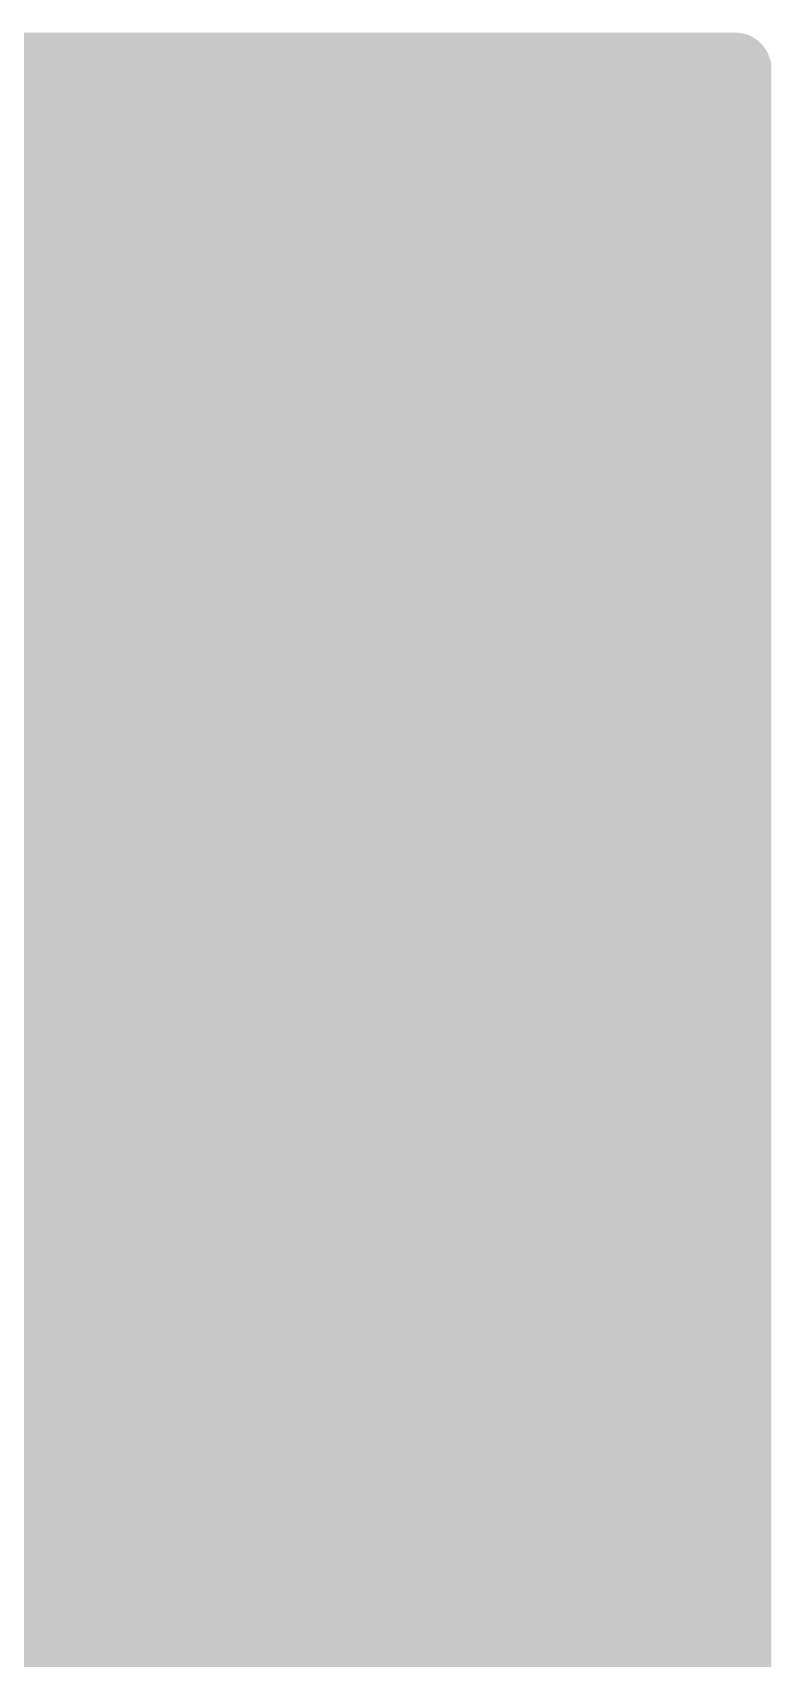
# Model space of a CAD drawing. Extents: x -74 to 33, y -13 to 31.
# Drawn here: x 19.15 to 21.72, y 24.96 to 30.61 of the extents above; entities that cross this region are included whole.
import ezdxf

# ---------------------------------------------------------------- set-up
doc = ezdxf.new("R2010")
doc.units = 0
for name, color, linetype in [('1', 12, 'CONTINUOUS'), ('16', 132, 'CONTINUOUS'), ('17', 110, 'CONTINUOUS'), ('20', 53, 'CONTINUOUS'), ('29', 253, 'CONTINUOUS'), ('30', 253, 'CONTINUOUS'), ('31', 253, 'CONTINUOUS'), ('42', 132, 'CONTINUOUS')]:
    doc.layers.add(name, color=color, linetype=linetype)

# ---------------------------------------------------------------- blocks, each defined once
blk = doc.blocks.new('ROUNDP')
at = {"const_width": 0.5}
blk.add_lwpolyline([(0, -0.25, 1), (0, 0.25, 1), (0, -0.25)], format="xyb", dxfattribs=at)
blk = doc.blocks.new('RECT')
blk.add_solid([(-0.5, -0.5), (0.5, -0.5), (-0.5, 0.5), (0.5, 0.5)])

msp = doc.modelspace()

# ---------------------------------------------------------------- linework, layer by layer
at = {"layer": '1'}
for points, const_width in [([(21.59, 30.48), (8.128, 30.48)], 0.254), ([(21.59, 15.24), (21.59, 30.48)], 0.254), ([(19.0702, 29.3416), (19.2833, 29.1101)], 0.127), ([(16.3687, 29.21), (19.1913, 29.21)], 0.127), ([(19.2833, 29.1101), (19.4554, 28.8467)], 0.127), ([(16.259, 29.083), (19.301, 29.083)], 0.127), ([(16.176, 28.956), (19.384, 28.956)], 0.127), ([(16.0968, 28.829), (19.4632, 28.829)], 0.127), ([(19.4554, 28.8467), (19.5818, 28.5586)], 0.127), ([(16.0411, 28.702), (19.5189, 28.702)], 0.127), ([(15.9854, 28.575), (19.5746, 28.575)], 0.127), ([(19.5818, 28.5586), (19.659, 28.2536)], 0.127), ([(15.9502, 28.448), (19.6098, 28.448)], 0.127), ([(15.9181, 28.321), (19.6419, 28.321)], 0.127), ([(19.659, 28.2536), (19.685, 27.94)], 0.127), ([(15.896, 28.194), (19.664, 28.194)], 0.127), ([(15.8855, 28.067), (19.6745, 28.067)], 0.127), ([(15.875, 27.94), (19.685, 27.94)], 0.127), ([(19.685, 27.94), (19.685, 22.86)], 0.127), ([(15.875, 27.813), (19.685, 27.813)], 0.127), ([(15.875, 27.686), (19.685, 27.686)], 0.127), ([(15.875, 27.559), (19.685, 27.559)], 0.127), ([(15.875, 27.432), (19.685, 27.432)], 0.127), ([(15.875, 27.305), (19.685, 27.305)], 0.127), ([(15.875, 27.178), (19.685, 27.178)], 0.127), ([(15.875, 27.051), (19.685, 27.051)], 0.127), ([(15.875, 26.924), (19.685, 26.924)], 0.127), ([(15.875, 26.797), (19.685, 26.797)], 0.127), ([(15.875, 26.67), (19.685, 26.67)], 0.127), ([(15.875, 26.543), (19.685, 26.543)], 0.127), ([(15.875, 26.416), (19.685, 26.416)], 0.127), ([(15.875, 26.289), (19.685, 26.289)], 0.127), ([(15.875, 26.162), (19.685, 26.162)], 0.127), ([(15.875, 26.035), (19.685, 26.035)], 0.127), ([(15.875, 25.908), (19.685, 25.908)], 0.127), ([(15.875, 25.781), (19.685, 25.781)], 0.127), ([(15.875, 25.654), (19.685, 25.654)], 0.127), ([(15.875, 25.527), (19.685, 25.527)], 0.127), ([(15.875, 25.4), (19.685, 25.4)], 0.127), ([(15.875, 25.273), (19.685, 25.273)], 0.127), ([(15.875, 25.146), (19.685, 25.146)], 0.127), ([(15.875, 25.019), (19.685, 25.019)], 0.127), ([(15.875, 24.892), (19.685, 24.892)], 0.127)]:
    msp.add_lwpolyline(points, dxfattribs=dict(at, const_width=const_width))
for points, const_width in [([(21.6535, 30.48, 1), (21.5265, 30.48)], 0.127), ([(21.59, 30.4165, 1), (21.59, 30.5435)], 0.127), ([(19.1913, 29.1783, 1), (19.1913, 29.2417)], 0.0635), ([(19.3099, 29.1274, 1), (19.2567, 29.0927)], 0.0635), ([(19.26, 29.0886, 1), (19.3067, 29.1316)], 0.0635), ([(19.301, 29.0513, 1), (19.301, 29.1148)], 0.0635), ([(19.384, 28.9243, 1), (19.384, 28.9878)], 0.0635), ([(19.4845, 28.8594, 1), (19.4263, 28.8339)], 0.0635), ([(19.4288, 28.8293, 1), (19.482, 28.864)], 0.0635), ([(19.4632, 28.7973, 1), (19.4632, 28.8607)], 0.0635), ([(19.5189, 28.6703, 1), (19.5189, 28.7338)], 0.0635), ([(19.6126, 28.5663, 1), (19.551, 28.5508)], 0.0635), ([(19.5527, 28.5458, 1), (19.6109, 28.5713)], 0.0635), ([(19.5746, 28.5433, 1), (19.5746, 28.6068)], 0.0635), ([(19.6098, 28.4163, 1), (19.6098, 28.4797)], 0.0635), ([(19.6419, 28.2893, 1), (19.6419, 28.3528)], 0.0635), ([(19.6907, 28.2562, 1), (19.6274, 28.2509)], 0.0635), ([(19.6282, 28.2458, 1), (19.6898, 28.2613)], 0.0635), ([(19.664, 28.1623, 1), (19.664, 28.2258)], 0.0635), ([(19.6745, 28.0353, 1), (19.6745, 28.0987)], 0.0635), ([(19.7168, 27.94, 1), (19.6533, 27.94)], 0.0635), ([(19.685, 27.9083, 1), (19.685, 27.9718)], 0.0635), ([(19.6534, 27.9374, 1), (19.7166, 27.9426)], 0.0635), ([(19.685, 27.7813, 1), (19.685, 27.8448)], 0.0635), ([(19.685, 27.6543, 1), (19.685, 27.7177)], 0.0635), ([(19.685, 27.5273, 1), (19.685, 27.5907)], 0.0635), ([(19.685, 27.4003, 1), (19.685, 27.4638)], 0.0635), ([(19.685, 27.2733, 1), (19.685, 27.3367)], 0.0635), ([(19.685, 27.1463, 1), (19.685, 27.2097)], 0.0635), ([(19.685, 27.0193, 1), (19.685, 27.0828)], 0.0635), ([(19.685, 26.8923, 1), (19.685, 26.9558)], 0.0635), ([(19.685, 26.7653, 1), (19.685, 26.8287)], 0.0635), ([(19.685, 26.6383, 1), (19.685, 26.7018)], 0.0635), ([(19.685, 26.5113, 1), (19.685, 26.5748)], 0.0635), ([(19.685, 26.3843, 1), (19.685, 26.4477)], 0.0635), ([(19.685, 26.2573, 1), (19.685, 26.3208)], 0.0635), ([(19.685, 26.1303, 1), (19.685, 26.1938)], 0.0635), ([(19.685, 26.0033, 1), (19.685, 26.0667)], 0.0635), ([(19.685, 25.8763, 1), (19.685, 25.9398)], 0.0635), ([(19.685, 25.7493, 1), (19.685, 25.8128)], 0.0635), ([(19.685, 25.6223, 1), (19.685, 25.6857)], 0.0635), ([(19.685, 25.4953, 1), (19.685, 25.5587)], 0.0635), ([(19.685, 25.3683, 1), (19.685, 25.4318)], 0.0635), ([(19.685, 25.2413, 1), (19.685, 25.3047)], 0.0635), ([(19.685, 25.1143, 1), (19.685, 25.1777)], 0.0635), ([(19.685, 24.9873, 1), (19.685, 25.0508)], 0.0635)]:
    msp.add_lwpolyline(points, format="xyb", dxfattribs=dict(at, const_width=const_width))
at = {"layer": '16'}
for points, const_width in [([(0, 30.48), (21.59, 30.48)], 0.192), ([(21.59, 30.48), (21.59, 0)], 0.192), ([(19.0702, 29.3416), (19.2833, 29.1101)], 0.127), ([(16.3687, 29.21), (19.1913, 29.21)], 0.127), ([(19.2833, 29.1101), (19.4554, 28.8467)], 0.127), ([(16.259, 29.083), (19.301, 29.083)], 0.127), ([(16.176, 28.956), (19.384, 28.956)], 0.127), ([(16.0968, 28.829), (19.4632, 28.829)], 0.127), ([(19.4554, 28.8467), (19.5818, 28.5586)], 0.127), ([(16.0411, 28.702), (19.5189, 28.702)], 0.127), ([(15.9854, 28.575), (19.5746, 28.575)], 0.127), ([(19.5818, 28.5586), (19.659, 28.2536)], 0.127), ([(15.9502, 28.448), (19.6098, 28.448)], 0.127), ([(15.9181, 28.321), (19.6419, 28.321)], 0.127), ([(19.659, 28.2536), (19.685, 27.94)], 0.127), ([(15.896, 28.194), (19.664, 28.194)], 0.127), ([(15.8855, 28.067), (19.6745, 28.067)], 0.127), ([(15.875, 27.94), (19.685, 27.94)], 0.127), ([(19.685, 27.94), (19.685, 22.86)], 0.127), ([(15.875, 27.813), (19.685, 27.813)], 0.127), ([(15.875, 27.686), (19.685, 27.686)], 0.127), ([(15.875, 27.559), (19.685, 27.559)], 0.127), ([(15.875, 27.432), (19.685, 27.432)], 0.127), ([(15.875, 27.305), (19.685, 27.305)], 0.127), ([(15.875, 27.178), (19.685, 27.178)], 0.127), ([(15.875, 27.051), (19.685, 27.051)], 0.127), ([(15.875, 26.924), (19.685, 26.924)], 0.127), ([(15.875, 26.797), (19.685, 26.797)], 0.127), ([(15.875, 26.67), (19.685, 26.67)], 0.127), ([(15.875, 26.543), (19.685, 26.543)], 0.127), ([(15.875, 26.416), (19.685, 26.416)], 0.127), ([(15.875, 26.289), (19.685, 26.289)], 0.127), ([(15.875, 26.162), (19.685, 26.162)], 0.127), ([(15.875, 26.035), (19.685, 26.035)], 0.127), ([(15.875, 25.908), (19.685, 25.908)], 0.127), ([(15.875, 25.781), (19.685, 25.781)], 0.127), ([(15.875, 25.654), (19.685, 25.654)], 0.127), ([(15.875, 25.527), (19.685, 25.527)], 0.127), ([(15.875, 25.4), (19.685, 25.4)], 0.127), ([(15.875, 25.273), (19.685, 25.273)], 0.127), ([(15.875, 25.146), (19.685, 25.146)], 0.127), ([(15.875, 25.019), (19.685, 25.019)], 0.127), ([(15.875, 24.892), (19.685, 24.892)], 0.127)]:
    msp.add_lwpolyline(points, dxfattribs=dict(at, const_width=const_width))
for points, const_width in [([(21.638, 30.48, 1), (21.542, 30.48)], 0.096), ([(21.59, 30.432, 1), (21.59, 30.528)], 0.096), ([(19.1913, 29.1783, 1), (19.1913, 29.2417)], 0.0635), ([(19.3099, 29.1274, 1), (19.2567, 29.0927)], 0.0635), ([(19.26, 29.0886, 1), (19.3067, 29.1316)], 0.0635), ([(19.301, 29.0513, 1), (19.301, 29.1148)], 0.0635), ([(19.384, 28.9243, 1), (19.384, 28.9878)], 0.0635), ([(19.4845, 28.8594, 1), (19.4263, 28.8339)], 0.0635), ([(19.4288, 28.8293, 1), (19.482, 28.864)], 0.0635), ([(19.4632, 28.7973, 1), (19.4632, 28.8607)], 0.0635), ([(19.5189, 28.6703, 1), (19.5189, 28.7338)], 0.0635), ([(19.6126, 28.5663, 1), (19.551, 28.5508)], 0.0635), ([(19.5527, 28.5458, 1), (19.6109, 28.5713)], 0.0635), ([(19.5746, 28.5433, 1), (19.5746, 28.6068)], 0.0635), ([(19.6098, 28.4163, 1), (19.6098, 28.4797)], 0.0635), ([(19.6419, 28.2893, 1), (19.6419, 28.3528)], 0.0635), ([(19.6907, 28.2562, 1), (19.6274, 28.2509)], 0.0635), ([(19.6282, 28.2458, 1), (19.6898, 28.2613)], 0.0635), ([(19.664, 28.1623, 1), (19.664, 28.2258)], 0.0635), ([(19.6745, 28.0353, 1), (19.6745, 28.0987)], 0.0635), ([(19.7168, 27.94, 1), (19.6533, 27.94)], 0.0635), ([(19.685, 27.9083, 1), (19.685, 27.9718)], 0.0635), ([(19.6534, 27.9374, 1), (19.7166, 27.9426)], 0.0635), ([(19.685, 27.7813, 1), (19.685, 27.8448)], 0.0635), ([(19.685, 27.6543, 1), (19.685, 27.7177)], 0.0635), ([(19.685, 27.5273, 1), (19.685, 27.5907)], 0.0635), ([(19.685, 27.4003, 1), (19.685, 27.4638)], 0.0635), ([(19.685, 27.2733, 1), (19.685, 27.3367)], 0.0635), ([(19.685, 27.1463, 1), (19.685, 27.2097)], 0.0635), ([(19.685, 27.0193, 1), (19.685, 27.0828)], 0.0635), ([(19.685, 26.8923, 1), (19.685, 26.9558)], 0.0635), ([(19.685, 26.7653, 1), (19.685, 26.8287)], 0.0635), ([(19.685, 26.6383, 1), (19.685, 26.7018)], 0.0635), ([(19.685, 26.5113, 1), (19.685, 26.5748)], 0.0635), ([(19.685, 26.3843, 1), (19.685, 26.4477)], 0.0635), ([(19.685, 26.2573, 1), (19.685, 26.3208)], 0.0635), ([(19.685, 26.1303, 1), (19.685, 26.1938)], 0.0635), ([(19.685, 26.0033, 1), (19.685, 26.0667)], 0.0635), ([(19.685, 25.8763, 1), (19.685, 25.9398)], 0.0635), ([(19.685, 25.7493, 1), (19.685, 25.8128)], 0.0635), ([(19.685, 25.6223, 1), (19.685, 25.6857)], 0.0635), ([(19.685, 25.4953, 1), (19.685, 25.5587)], 0.0635), ([(19.685, 25.3683, 1), (19.685, 25.4318)], 0.0635), ([(19.685, 25.2413, 1), (19.685, 25.3047)], 0.0635), ([(19.685, 25.1143, 1), (19.685, 25.1777)], 0.0635), ([(19.685, 24.9873, 1), (19.685, 25.0508)], 0.0635)]:
    msp.add_lwpolyline(points, format="xyb", dxfattribs=dict(at, const_width=const_width))
at = {"layer": '20', "const_width": 0.254}
for points in [[(1.27, 30.48), (20.32, 30.48)], [(21.59, 29.21), (21.59, 1.27)]]:
    msp.add_lwpolyline(points, dxfattribs=at)
at = {"layer": '20'}
for points, const_width in [([(21.59, 29.21, 0.4142), (20.32, 30.48)], 0.254), ([(20.32, 30.5435, 1), (20.32, 30.4165)], 0.127), ([(20.32, 30.4165, 1), (20.32, 30.5435)], 0.127), ([(21.6535, 29.21, 1), (21.5265, 29.21)], 0.127), ([(21.5265, 29.21, 1), (21.6535, 29.21)], 0.127)]:
    msp.add_lwpolyline(points, format="xyb", dxfattribs=dict(at, const_width=const_width))
at = {"layer": '29', "const_width": 0.127}
for points in [[(19.0702, 29.3416), (19.2833, 29.1101)], [(16.3687, 29.21), (19.1913, 29.21)], [(19.2833, 29.1101), (19.4554, 28.8467)], [(16.259, 29.083), (19.301, 29.083)], [(16.176, 28.956), (19.384, 28.956)], [(16.0968, 28.829), (19.4632, 28.829)], [(19.4554, 28.8467), (19.5818, 28.5586)], [(16.0411, 28.702), (19.5189, 28.702)], [(15.9854, 28.575), (19.5746, 28.575)], [(19.5818, 28.5586), (19.659, 28.2536)], [(15.9502, 28.448), (19.6098, 28.448)], [(15.9181, 28.321), (19.6419, 28.321)], [(19.659, 28.2536), (19.685, 27.94)], [(15.896, 28.194), (19.664, 28.194)], [(15.8855, 28.067), (19.6745, 28.067)], [(15.875, 27.94), (19.685, 27.94)], [(19.685, 27.94), (19.685, 22.86)], [(15.875, 27.813), (19.685, 27.813)], [(15.875, 27.686), (19.685, 27.686)], [(15.875, 27.559), (19.685, 27.559)], [(15.875, 27.432), (19.685, 27.432)], [(15.875, 27.305), (19.685, 27.305)], [(15.875, 27.178), (19.685, 27.178)], [(15.875, 27.051), (19.685, 27.051)], [(15.875, 26.924), (19.685, 26.924)], [(15.875, 26.797), (19.685, 26.797)], [(15.875, 26.67), (19.685, 26.67)], [(15.875, 26.543), (19.685, 26.543)], [(15.875, 26.416), (19.685, 26.416)], [(15.875, 26.289), (19.685, 26.289)], [(15.875, 26.162), (19.685, 26.162)], [(15.875, 26.035), (19.685, 26.035)], [(15.875, 25.908), (19.685, 25.908)], [(15.875, 25.781), (19.685, 25.781)], [(15.875, 25.654), (19.685, 25.654)], [(15.875, 25.527), (19.685, 25.527)], [(15.875, 25.4), (19.685, 25.4)], [(15.875, 25.273), (19.685, 25.273)], [(15.875, 25.146), (19.685, 25.146)], [(15.875, 25.019), (19.685, 25.019)], [(15.875, 24.892), (19.685, 24.892)]]:
    msp.add_lwpolyline(points, dxfattribs=at)
at = {"layer": '29', "const_width": 0.0635}
for points in [[(19.1913, 29.1783, 1), (19.1913, 29.2417)], [(19.3099, 29.1274, 1), (19.2567, 29.0927)], [(19.26, 29.0886, 1), (19.3067, 29.1316)], [(19.301, 29.0513, 1), (19.301, 29.1148)], [(19.384, 28.9243, 1), (19.384, 28.9878)], [(19.4845, 28.8594, 1), (19.4263, 28.8339)], [(19.4288, 28.8293, 1), (19.482, 28.864)], [(19.4632, 28.7973, 1), (19.4632, 28.8607)], [(19.5189, 28.6703, 1), (19.5189, 28.7338)], [(19.6126, 28.5663, 1), (19.551, 28.5508)], [(19.5527, 28.5458, 1), (19.6109, 28.5713)], [(19.5746, 28.5433, 1), (19.5746, 28.6068)], [(19.6098, 28.4163, 1), (19.6098, 28.4797)], [(19.6419, 28.2893, 1), (19.6419, 28.3528)], [(19.6907, 28.2562, 1), (19.6274, 28.2509)], [(19.6282, 28.2458, 1), (19.6898, 28.2613)], [(19.664, 28.1623, 1), (19.664, 28.2258)], [(19.6745, 28.0353, 1), (19.6745, 28.0987)], [(19.7168, 27.94, 1), (19.6533, 27.94)], [(19.685, 27.9083, 1), (19.685, 27.9718)], [(19.6534, 27.9374, 1), (19.7166, 27.9426)], [(19.685, 27.7813, 1), (19.685, 27.8448)], [(19.685, 27.6543, 1), (19.685, 27.7177)], [(19.685, 27.5273, 1), (19.685, 27.5907)], [(19.685, 27.4003, 1), (19.685, 27.4638)], [(19.685, 27.2733, 1), (19.685, 27.3367)], [(19.685, 27.1463, 1), (19.685, 27.2097)], [(19.685, 27.0193, 1), (19.685, 27.0828)], [(19.685, 26.8923, 1), (19.685, 26.9558)], [(19.685, 26.7653, 1), (19.685, 26.8287)], [(19.685, 26.6383, 1), (19.685, 26.7018)], [(19.685, 26.5113, 1), (19.685, 26.5748)], [(19.685, 26.3843, 1), (19.685, 26.4477)], [(19.685, 26.2573, 1), (19.685, 26.3208)], [(19.685, 26.1303, 1), (19.685, 26.1938)], [(19.685, 26.0033, 1), (19.685, 26.0667)], [(19.685, 25.8763, 1), (19.685, 25.9398)], [(19.685, 25.7493, 1), (19.685, 25.8128)], [(19.685, 25.6223, 1), (19.685, 25.6857)], [(19.685, 25.4953, 1), (19.685, 25.5587)], [(19.685, 25.3683, 1), (19.685, 25.4318)], [(19.685, 25.2413, 1), (19.685, 25.3047)], [(19.685, 25.1143, 1), (19.685, 25.1777)], [(19.685, 24.9873, 1), (19.685, 25.0508)]]:
    msp.add_lwpolyline(points, format="xyb", dxfattribs=at)
at = {"layer": '30', "const_width": 0.127}
for points in [[(19.0702, 29.3416), (19.2833, 29.1101)], [(16.3687, 29.21), (19.1913, 29.21)], [(19.2833, 29.1101), (19.4554, 28.8467)], [(16.259, 29.083), (19.301, 29.083)], [(16.176, 28.956), (19.384, 28.956)], [(16.0968, 28.829), (19.4632, 28.829)], [(19.4554, 28.8467), (19.5818, 28.5586)], [(16.0411, 28.702), (19.5189, 28.702)], [(15.9854, 28.575), (19.5746, 28.575)], [(19.5818, 28.5586), (19.659, 28.2536)], [(15.9502, 28.448), (19.6098, 28.448)], [(15.9181, 28.321), (19.6419, 28.321)], [(19.659, 28.2536), (19.685, 27.94)], [(15.896, 28.194), (19.664, 28.194)], [(15.8855, 28.067), (19.6745, 28.067)], [(15.875, 27.94), (19.685, 27.94)], [(19.685, 27.94), (19.685, 22.86)], [(15.875, 27.813), (19.685, 27.813)], [(15.875, 27.686), (19.685, 27.686)], [(15.875, 27.559), (19.685, 27.559)], [(15.875, 27.432), (19.685, 27.432)], [(15.875, 27.305), (19.685, 27.305)], [(15.875, 27.178), (19.685, 27.178)], [(15.875, 27.051), (19.685, 27.051)], [(15.875, 26.924), (19.685, 26.924)], [(15.875, 26.797), (19.685, 26.797)], [(15.875, 26.67), (19.685, 26.67)], [(15.875, 26.543), (19.685, 26.543)], [(15.875, 26.416), (19.685, 26.416)], [(15.875, 26.289), (19.685, 26.289)], [(15.875, 26.162), (19.685, 26.162)], [(15.875, 26.035), (19.685, 26.035)], [(15.875, 25.908), (19.685, 25.908)], [(15.875, 25.781), (19.685, 25.781)], [(15.875, 25.654), (19.685, 25.654)], [(15.875, 25.527), (19.685, 25.527)], [(15.875, 25.4), (19.685, 25.4)], [(15.875, 25.273), (19.685, 25.273)], [(15.875, 25.146), (19.685, 25.146)], [(15.875, 25.019), (19.685, 25.019)], [(15.875, 24.892), (19.685, 24.892)]]:
    msp.add_lwpolyline(points, dxfattribs=at)
at = {"layer": '30', "const_width": 0.0635}
for points in [[(19.1913, 29.1783, 1), (19.1913, 29.2417)], [(19.3099, 29.1274, 1), (19.2567, 29.0927)], [(19.26, 29.0886, 1), (19.3067, 29.1316)], [(19.301, 29.0513, 1), (19.301, 29.1148)], [(19.384, 28.9243, 1), (19.384, 28.9878)], [(19.4845, 28.8594, 1), (19.4263, 28.8339)], [(19.4288, 28.8293, 1), (19.482, 28.864)], [(19.4632, 28.7973, 1), (19.4632, 28.8607)], [(19.5189, 28.6703, 1), (19.5189, 28.7338)], [(19.6126, 28.5663, 1), (19.551, 28.5508)], [(19.5527, 28.5458, 1), (19.6109, 28.5713)], [(19.5746, 28.5433, 1), (19.5746, 28.6068)], [(19.6098, 28.4163, 1), (19.6098, 28.4797)], [(19.6419, 28.2893, 1), (19.6419, 28.3528)], [(19.6907, 28.2562, 1), (19.6274, 28.2509)], [(19.6282, 28.2458, 1), (19.6898, 28.2613)], [(19.664, 28.1623, 1), (19.664, 28.2258)], [(19.6745, 28.0353, 1), (19.6745, 28.0987)], [(19.7168, 27.94, 1), (19.6533, 27.94)], [(19.685, 27.9083, 1), (19.685, 27.9718)], [(19.6534, 27.9374, 1), (19.7166, 27.9426)], [(19.685, 27.7813, 1), (19.685, 27.8448)], [(19.685, 27.6543, 1), (19.685, 27.7177)], [(19.685, 27.5273, 1), (19.685, 27.5907)], [(19.685, 27.4003, 1), (19.685, 27.4638)], [(19.685, 27.2733, 1), (19.685, 27.3367)], [(19.685, 27.1463, 1), (19.685, 27.2097)], [(19.685, 27.0193, 1), (19.685, 27.0828)], [(19.685, 26.8923, 1), (19.685, 26.9558)], [(19.685, 26.7653, 1), (19.685, 26.8287)], [(19.685, 26.6383, 1), (19.685, 26.7018)], [(19.685, 26.5113, 1), (19.685, 26.5748)], [(19.685, 26.3843, 1), (19.685, 26.4477)], [(19.685, 26.2573, 1), (19.685, 26.3208)], [(19.685, 26.1303, 1), (19.685, 26.1938)], [(19.685, 26.0033, 1), (19.685, 26.0667)], [(19.685, 25.8763, 1), (19.685, 25.9398)], [(19.685, 25.7493, 1), (19.685, 25.8128)], [(19.685, 25.6223, 1), (19.685, 25.6857)], [(19.685, 25.4953, 1), (19.685, 25.5587)], [(19.685, 25.3683, 1), (19.685, 25.4318)], [(19.685, 25.2413, 1), (19.685, 25.3047)], [(19.685, 25.1143, 1), (19.685, 25.1777)], [(19.685, 24.9873, 1), (19.685, 25.0508)]]:
    msp.add_lwpolyline(points, format="xyb", dxfattribs=at)
at = {"layer": '42', "const_width": 0.192}
for points in [[(21.59, 30.353), (5.08, 30.353)], [(5.0822, 30.336), (21.59, 30.336)], [(21.59, -0.127), (21.59, 30.353)], [(5.1068, 30.144), (21.59, 30.144)], [(5.1315, 29.952), (21.59, 29.952)], [(5.1562, 29.76), (21.59, 29.76)], [(5.1808, 29.568), (21.59, 29.568)], [(5.2055, 29.376), (21.59, 29.376)], [(5.2301, 29.184), (21.59, 29.184)], [(5.2548, 28.992), (21.59, 28.992)], [(5.2795, 28.8), (21.59, 28.8)], [(5.3041, 28.608), (21.59, 28.608)], [(5.3288, 28.416), (21.59, 28.416)], [(5.3534, 28.224), (21.59, 28.224)], [(5.3781, 28.032), (21.59, 28.032)], [(5.4027, 27.84), (21.59, 27.84)], [(5.4274, 27.648), (21.59, 27.648)], [(5.4521, 27.456), (21.59, 27.456)], [(5.4767, 27.264), (21.59, 27.264)], [(5.5014, 27.072), (21.59, 27.072)], [(5.526, 26.88), (21.59, 26.88)], [(5.5507, 26.688), (21.59, 26.688)], [(5.5754, 26.496), (21.59, 26.496)], [(5.6, 26.304), (21.59, 26.304)], [(5.6247, 26.112), (21.59, 26.112)], [(5.6493, 25.92), (21.59, 25.92)], [(5.674, 25.728), (21.59, 25.728)], [(5.6987, 25.536), (21.59, 25.536)], [(5.7233, 25.344), (21.59, 25.344)], [(5.748, 25.152), (21.59, 25.152)], [(5.7726, 24.96), (21.59, 24.96)]]:
    msp.add_lwpolyline(points, dxfattribs=at)
at = {"layer": '42', "const_width": 0.096}
for points in [[(21.638, 30.353, 1), (21.542, 30.353)], [(21.59, 30.305, 1), (21.59, 30.401)], [(21.59, 30.288, 1), (21.59, 30.384)], [(21.59, 30.096, 1), (21.59, 30.192)], [(21.59, 29.904, 1), (21.59, 30)], [(21.59, 29.712, 1), (21.59, 29.808)], [(21.59, 29.52, 1), (21.59, 29.616)], [(21.59, 29.328, 1), (21.59, 29.424)], [(21.59, 29.136, 1), (21.59, 29.232)], [(21.59, 28.944, 1), (21.59, 29.04)], [(21.59, 28.752, 1), (21.59, 28.848)], [(21.59, 28.56, 1), (21.59, 28.656)], [(21.59, 28.368, 1), (21.59, 28.464)], [(21.59, 28.176, 1), (21.59, 28.272)], [(21.59, 27.984, 1), (21.59, 28.08)], [(21.59, 27.792, 1), (21.59, 27.888)], [(21.59, 27.6, 1), (21.59, 27.696)], [(21.59, 27.408, 1), (21.59, 27.504)], [(21.59, 27.216, 1), (21.59, 27.312)], [(21.59, 27.024, 1), (21.59, 27.12)], [(21.59, 26.832, 1), (21.59, 26.928)], [(21.59, 26.64, 1), (21.59, 26.736)], [(21.59, 26.448, 1), (21.59, 26.544)], [(21.59, 26.256, 1), (21.59, 26.352)], [(21.59, 26.064, 1), (21.59, 26.16)], [(21.59, 25.872, 1), (21.59, 25.968)], [(21.59, 25.68, 1), (21.59, 25.776)], [(21.59, 25.488, 1), (21.59, 25.584)], [(21.59, 25.296, 1), (21.59, 25.392)], [(21.59, 25.104, 1), (21.59, 25.2)], [(21.59, 24.912, 1), (21.59, 25.008)]]:
    msp.add_lwpolyline(points, format="xyb", dxfattribs=at)

# ---------------------------------------------------------------- block references
at = {"layer": '1', "xscale": 1.27, "yscale": 0.635, "rotation": 180}
msp.add_blockref('RECT', (19.685, 25.4), dxfattribs=at)
at = {"layer": '17', "rotation": 90}
for xscale, yscale in [(3.81, 3.81), (3.81, 3.81), (3.216, 3.216), (3.216, 3.216)]:
    msp.add_blockref('ROUNDP', (17.78, 27.94), dxfattribs=dict(at, xscale=xscale, yscale=yscale))
at = {"layer": '29'}
for name, p, xscale, yscale, rotation in [('ROUNDP', (17.78, 27.94), 4.0132, 4.0132, 90), ('RECT', (19.685, 25.4), 1.4732, 0.8382, 180)]:
    msp.add_blockref(name, p, dxfattribs=dict(at, xscale=xscale, yscale=yscale, rotation=rotation))
at = {"layer": '30', "xscale": 4.0132, "yscale": 4.0132, "rotation": 90}
msp.add_blockref('ROUNDP', (17.78, 27.94), dxfattribs=at)
at = {"layer": '31', "xscale": 1.27, "yscale": 0.635, "rotation": 180}
msp.add_blockref('RECT', (19.685, 25.4), dxfattribs=at)

doc.saveas('drawing.dxf')
